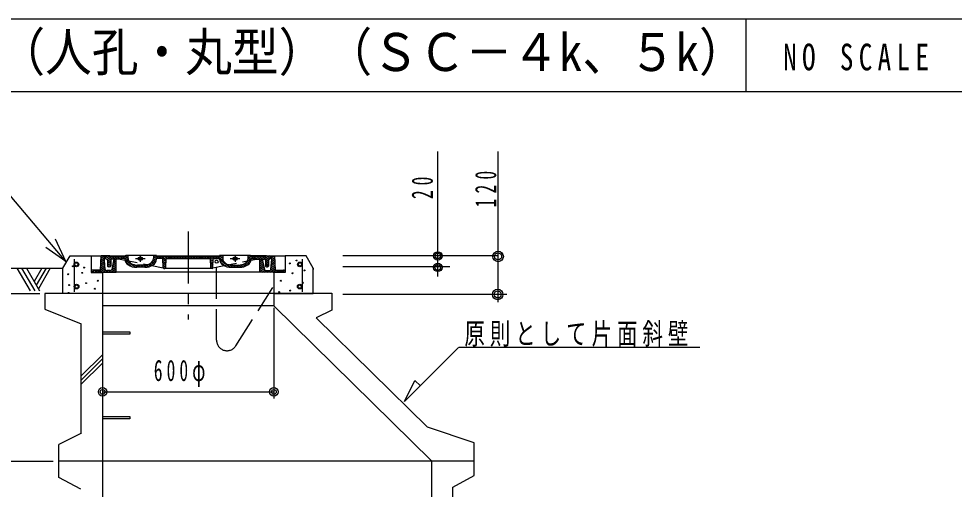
# Model space of a CAD drawing. Units: millimetres on the paper. Extents: x -287 to 287, y -191 to 191.
# Drawn here: x -85.7 to 4.4, y 139.4 to 184.8 of the extents above; entities that cross this region are included whole.
import ezdxf
from ezdxf.enums import TextEntityAlignment as Align

# ---------------------------------------------------------------- set-up
doc = ezdxf.new("R2010")
doc.units = ezdxf.units.MM
for name, pattern in [('CHAIN1', [8, 5, -1, 1, -1]), ('DASHED1', [1.8, 1.2, -0.6]), ('DASHED3', [4, 3, -1])]:
    doc.linetypes.add(name, pattern=pattern)
for name, color, linetype in [('0-0_線', 7, 'Continuous'), ('0-1_文字', 7, 'Continuous'), ('0-2_図', 7, 'Continuous'), ('0-3_図面枠', 7, 'Continuous')]:
    doc.layers.add(name, color=color, linetype=linetype)
doc.styles.add('ＭＳ ゴシック', font='')
doc.styles.get('ＭＳ ゴシック').set_extended_font_data('MS Gothic')

msp = doc.modelspace()

# ---------------------------------------------------------------- linework, layer by layer
at = {"layer": '0-0_線'}
for p, q in [((-15.67, 184.771), (-15.67, 177.771)), ((-286.857, 177.771), (281.328, 177.771))]:
    msp.add_line(p, q, dxfattribs=at)
at = {"layer": '0-2_図'}
for p, q in [((-45.353, 159.941), (-45.353, 171.974)), ((-39.544, 157.449), (-39.544, 171.974)), ((-81.173, 161.393), (-86.544, 167.727)), ((-81.173, 161.393), (-82.178, 163.518)), ((-81.173, 161.393), (-83.106, 162.731)), ((-81.46, 160.743), (-80.781, 161.919)), ((-80.781, 161.919), (-78.735, 161.919)), ((-80.389, 161.618), (-80.389, 158.445)), ((-78.735, 161.919), (-78.735, 160.335)), ((-78.73, 161.913), (-77.767, 161.913)), ((-77.846, 160.559), (-77.773, 161.916)), ((-77.814, 161.149), (-77.459, 161.392)), ((-77.804, 161.34), (-77.473, 161.568)), ((-77.793, 161.532), (-77.486, 161.743)), ((-77.783, 161.724), (-77.503, 161.916)), ((-77.393, 161.916), (-77.773, 161.916)), ((-77.773, 161.916), (-77.772, 161.916)), ((-77.4, 160.605), (-77.499, 161.916)), ((-76.937, 161.916), (-77.393, 161.916)), ((-77.393, 161.916), (-77.393, 161.75)), ((-76.859, 161.515), (-77.393, 161.881)), ((-77.348, 161.677), (-77.209, 161.581)), ((-76.86, 161.331), (-77.177, 161.549)), ((-76.718, 161.602), (-77.174, 161.916)), ((-77.165, 161.507), (-77.165, 160.945)), ((-76.86, 161.147), (-77.165, 161.355)), ((-76.883, 161.879), (-76.937, 161.916)), ((-76.937, 161.916), (-75.492, 161.916)), ((-76.86, 161.498), (-76.86, 160.945)), ((-76.449, 161.603), (-76.83, 161.864)), ((-76.829, 161.864), (-75.6, 161.864)), ((-76.556, 161.603), (-76.766, 160.596)), ((-75.967, 161.603), (-76.708, 161.603)), ((-76.636, 161.219), (-76.328, 161.431)), ((-76.591, 161.435), (-76.347, 161.603)), ((-76.181, 161.603), (-76.561, 161.864)), ((-76.328, 160.35), (-76.328, 161.603)), ((-75.93, 161.615), (-76.292, 161.864)), ((-75.719, 161.655), (-76.023, 161.864)), ((-75.967, 161.603), (-75.483, 161.505)), ((-75.886, 161.646), (-75.935, 161.612)), ((-75.492, 161.655), (-75.853, 161.655)), ((-75.13, 161.435), (-75.755, 161.864)), ((-75.416, 161.968), (-75.546, 161.879)), ((-75.188, 161.659), (-75.527, 161.892)), ((-75.492, 161.655), (-75.492, 161.603)), ((-74.515, 160.828), (-75.481, 161.491)), ((-72.452, 161.968), (-75.416, 161.968)), ((-75.188, 161.844), (-75.369, 161.968)), ((-75.188, 161.655), (-75.188, 161.968)), ((-74.465, 161.655), (-73.556, 161.655)), ((-74.01, 161.968), (-74.01, 161.342)), ((-72.623, 161.19), (-72.866, 161.356)), ((-72.533, 161.312), (-72.789, 161.488)), ((-72.756, 161.968), (-72.756, 161.655)), ((-72.452, 161.626), (-72.756, 161.834)), ((-72.472, 161.455), (-72.756, 161.65)), ((-72.226, 161.655), (-72.682, 161.968)), ((-72.452, 161.916), (-72.452, 161.968)), ((-72.452, 161.916), (-66.371, 161.916)), ((-71.844, 161.655), (-72.452, 161.655)), ((-72.452, 161.603), (-72.452, 161.655)), ((-72.376, 161.864), (-66.447, 161.864)), ((-71.957, 161.655), (-72.261, 161.864)), ((-71.544, 161.556), (-71.992, 161.864)), ((-71.808, 160.766), (-71.844, 161.655)), ((-71.551, 161.376), (-71.841, 161.575)), ((-71.558, 161.196), (-71.833, 161.385)), ((-71.42, 161.655), (-71.724, 161.864)), ((-71.54, 161.655), (-71.576, 160.766)), ((-71.54, 161.655), (-67.283, 161.655)), ((-71.151, 161.655), (-71.455, 161.864)), ((-70.882, 161.655), (-71.186, 161.864)), ((-70.613, 161.655), (-70.917, 161.864)), ((-70.345, 161.655), (-70.649, 161.864)), ((-70.076, 161.655), (-70.38, 161.864)), ((-69.807, 161.655), (-70.111, 161.864)), ((-69.538, 161.655), (-69.842, 161.864)), ((-69.27, 161.655), (-69.574, 161.864)), ((-69.001, 161.655), (-69.305, 161.864)), ((-68.732, 161.655), (-69.036, 161.864)), ((-68.463, 161.655), (-68.768, 161.864)), ((-68.195, 161.655), (-68.499, 161.864)), ((-67.926, 161.655), (-68.23, 161.864)), ((-67.657, 161.655), (-67.961, 161.864)), ((-67.389, 161.655), (-67.693, 161.864)), ((-66.983, 161.561), (-67.424, 161.864)), ((-67.283, 161.655), (-67.247, 160.766)), ((-66.99, 161.381), (-67.28, 161.581)), ((-66.998, 161.202), (-67.273, 161.391)), ((-66.851, 161.655), (-67.155, 161.864)), ((-67.015, 160.766), (-66.979, 161.655)), ((-66.979, 161.655), (-66.371, 161.655)), ((-66.582, 161.655), (-66.886, 161.864)), ((-66.018, 161.452), (-66.618, 161.864)), ((-66.067, 161.67), (-66.383, 161.887)), ((-63.407, 161.968), (-66.371, 161.968)), ((-66.371, 161.916), (-66.371, 161.968)), ((-66.371, 161.603), (-66.371, 161.655)), ((-65.375, 160.826), (-66.362, 161.504)), ((-66.067, 161.855), (-66.232, 161.968)), ((-66.067, 161.968), (-66.067, 161.655)), ((-65.344, 161.655), (-64.434, 161.655)), ((-64.889, 161.968), (-64.889, 161.342)), ((-63.496, 161.196), (-63.739, 161.364)), ((-63.408, 161.32), (-63.664, 161.497)), ((-63.635, 161.655), (-63.635, 161.968)), ((-63.331, 161.637), (-63.635, 161.845)), ((-63.349, 161.464), (-63.635, 161.661)), ((-63.089, 161.655), (-63.545, 161.968)), ((-63.407, 161.968), (-63.277, 161.879)), ((-63.34, 161.505), (-62.856, 161.603)), ((-61.887, 161.916), (-63.331, 161.916)), ((-63.331, 161.655), (-63.331, 161.603)), ((-63.331, 161.655), (-62.97, 161.655)), ((-61.994, 161.864), (-63.223, 161.864)), ((-62.744, 161.603), (-63.124, 161.864)), ((-62.937, 161.646), (-62.888, 161.612)), ((-62.856, 161.603), (-62.115, 161.603)), ((-62.475, 161.603), (-62.855, 161.864)), ((-62.207, 161.603), (-62.587, 161.864)), ((-62.495, 160.35), (-62.495, 161.603)), ((-62.495, 161.519), (-62.373, 161.603)), ((-62.495, 161.334), (-62.246, 161.505)), ((-62.495, 161.15), (-62.213, 161.343)), ((-61.659, 161.411), (-62.318, 161.864)), ((-62.267, 161.603), (-62.057, 160.596)), ((-61.625, 161.573), (-62.049, 161.864)), ((-61.963, 161.498), (-61.963, 160.945)), ((-61.659, 161.226), (-61.963, 161.435)), ((-61.94, 161.879), (-61.887, 161.916)), ((-61.887, 161.916), (-61.431, 161.916)), ((-61.491, 161.665), (-61.856, 161.916)), ((-61.659, 161.507), (-61.659, 160.945)), ((-61.475, 161.677), (-61.614, 161.581)), ((-61.431, 161.808), (-61.588, 161.916)), ((-61.431, 161.916), (-61.431, 161.75)), ((-61.431, 161.916), (-61.05, 161.916)), ((-61.423, 160.605), (-61.324, 161.916)), ((-61.38, 161.177), (-61.024, 161.422)), ((-61.365, 161.372), (-61.033, 161.6)), ((-61.351, 161.566), (-61.043, 161.778)), ((-61.336, 161.761), (-61.11, 161.916)), ((-60.977, 160.559), (-61.05, 161.916)), ((-61.049, 161.915), (-60.064, 161.915)), ((-60.064, 161.919), (-60.064, 160.335)), ((-58.421, 161.618), (-58.421, 158.445)), ((-54.513, 161.969), (-39.544, 161.969)), ((-90.809, 160.742), (-81.476, 160.742)), ((-85.895, 160.742), (-84.638, 158.565)), ((-85.443, 160.742), (-84.186, 158.565)), ((-84.99, 160.742), (-83.733, 158.565)), ((-83.513, 160.742), (-84.252, 159.463)), ((-83.08, 160.742), (-84.035, 159.087)), ((-82.68, 160.742), (-83.835, 158.741)), ((-81.46, 158.3), (-81.46, 160.743)), ((-78.734, 160.51), (-78.734, 160.35)), ((-78.709, 160.35), (-78.426, 160.544)), ((-77.846, 160.559), (-78.606, 160.559)), ((-78.44, 160.35), (-78.235, 160.491)), ((-78.171, 160.35), (-77.911, 160.528)), ((-77.902, 160.35), (-77.406, 160.69)), ((-77.845, 160.574), (-77.42, 160.866)), ((-77.835, 160.765), (-77.433, 161.041)), ((-77.824, 160.957), (-77.446, 161.217)), ((-77.634, 160.35), (-77.358, 160.539)), ((-77.365, 160.35), (-77.137, 160.506)), ((-76.916, 160.506), (-77.248, 160.506)), ((-76.86, 160.962), (-77.165, 161.171)), ((-76.998, 160.872), (-77.165, 160.986)), ((-77.096, 160.35), (-76.855, 160.515)), ((-76.967, 160.872), (-77.058, 160.872)), ((-76.827, 160.35), (-76.328, 160.692)), ((-76.777, 160.569), (-76.328, 160.877)), ((-76.726, 160.789), (-76.328, 161.062)), ((-76.681, 161.004), (-76.328, 161.246)), ((-76.559, 160.35), (-76.328, 160.508)), ((-74.928, 160.927), (-75.336, 161.207)), ((-74.234, 160.82), (-74.597, 161.068)), ((-73.592, 160.82), (-74.352, 160.82)), ((-73.668, 161.028), (-74.276, 161.028)), ((-73.966, 160.82), (-74.27, 161.028)), ((-73.697, 160.82), (-74.001, 161.028)), ((-73.439, 160.827), (-73.732, 161.028)), ((-73.221, 160.862), (-73.483, 161.041)), ((-73.036, 160.919), (-73.281, 161.088)), ((-72.875, 160.994), (-73.114, 161.157)), ((-72.738, 161.084), (-72.976, 161.247)), ((-72.893, 160.984), (-71.808, 160.766)), ((-71.566, 161.017), (-71.825, 161.195)), ((-71.573, 160.837), (-71.818, 161.005)), ((-71.664, 160.715), (-71.81, 160.816)), ((-71.732, 160.715), (-71.652, 160.715)), ((-67.171, 160.715), (-71.652, 160.715)), ((-67.005, 161.022), (-67.265, 161.201)), ((-67.012, 160.843), (-67.257, 161.011)), ((-67.095, 160.715), (-67.25, 160.821)), ((-67.091, 160.715), (-67.171, 160.715)), ((-67.015, 160.766), (-65.93, 160.984)), ((-65.771, 160.913), (-66.235, 161.232)), ((-65.097, 160.82), (-65.451, 161.062)), ((-65.231, 160.82), (-64.471, 160.82)), ((-65.155, 161.028), (-64.547, 161.028)), ((-64.829, 160.82), (-65.133, 161.028)), ((-64.56, 160.82), (-64.864, 161.028)), ((-64.304, 160.828), (-64.595, 161.028)), ((-64.089, 160.865), (-64.348, 161.043)), ((-63.904, 160.923), (-64.149, 161.091)), ((-63.746, 160.999), (-63.984, 161.162)), ((-63.61, 161.09), (-63.847, 161.253)), ((-62.495, 160.965), (-62.179, 161.182)), ((-62.495, 160.781), (-62.146, 161.02)), ((-62.495, 160.596), (-62.112, 160.859)), ((-62.495, 160.411), (-62.078, 160.697)), ((-62.316, 160.35), (-62.028, 160.548)), ((-62.047, 160.35), (-61.819, 160.506)), ((-61.659, 161.042), (-61.963, 161.251)), ((-61.701, 160.886), (-61.963, 161.066)), ((-61.907, 160.506), (-61.575, 160.506)), ((-61.856, 160.872), (-61.765, 160.872)), ((-61.778, 160.35), (-61.548, 160.508)), ((-61.51, 160.35), (-60.985, 160.71)), ((-61.425, 160.592), (-60.995, 160.888)), ((-61.409, 160.788), (-61.005, 161.066)), ((-61.395, 160.982), (-61.014, 161.244)), ((-61.241, 160.35), (-60.954, 160.547)), ((-60.977, 160.559), (-60.217, 160.559)), ((-60.972, 160.35), (-60.766, 160.492)), ((-60.703, 160.35), (-60.453, 160.521)), ((-60.435, 160.35), (-60.148, 160.547)), ((-60.065, 160.454), (-60.065, 160.35)), ((-57.35, 160.743), (-57.35, 160.607)), ((-57.35, 158.3), (-57.35, 160.743)), ((-44.209, 160.871), (-54.513, 160.871)), ((-78.735, 160.335), (-77.648, 160.335)), ((-78.734, 160.35), (-76.328, 160.35)), ((-77.66, 160.335), (-77.66, 158.3)), ((-62.495, 160.35), (-76.328, 160.35)), ((-60.065, 160.35), (-62.495, 160.35)), ((-60.166, 160.35), (-60.065, 160.419)), ((-91.408, 158.306), (-83.692, 158.306)), ((-61.156, 158.309), (-83.199, 158.309)), ((-77.66, 158.3), (-81.46, 158.3)), ((-61.153, 158.307), (-61.153, 157.107)), ((-61.149, 158.3), (-57.35, 158.3)), ((-38.706, 158.206), (-54.513, 158.206)), ((-61.156, 157.107), (-77.666, 157.107)), ((-61.156, 157.107), (-45.951, 142.16)), ((-61.152, 156.907), (-61.152, 148.197)), ((-57.06, 155.939), (-46.349, 145.41)), ((-79.702, 144.791), (-79.702, 155.366)), ((-77.658, 154.608), (-75.018, 154.608)), ((-75.018, 154.388), (-77.658, 154.388)), ((-75.018, 154.608), (-75.018, 154.388)), ((-77.658, 152.396), (-79.702, 150.353)), ((-43.347, 153.094), (-48.548, 147.893)), ((-20.125, 153.099), (-43.342, 153.099)), ((-77.658, 152.003), (-79.702, 149.96)), ((-77.658, 151.6), (-79.702, 149.557)), ((-48.557, 147.884), (-47.551, 149.923)), ((-47.551, 149.923), (-47.035, 149.406)), ((-77.658, 148.821), (-61.152, 148.821)), ((-77.658, 146.45), (-75.018, 146.45)), ((-75.018, 146.231), (-77.658, 146.231)), ((-75.018, 146.45), (-75.018, 146.231)), ((-41.839, 143.898), (-46.349, 145.41)), ((-79.741, 144.812), (-81.873, 143.734)), ((-81.873, 140.569), (-81.873, 143.734)), ((-41.839, 140.754), (-41.839, 143.92)), ((-91.53, 142.159), (-82.416, 142.159)), ((-81.872, 142.16), (-41.839, 142.16)), ((-74.836, 142.16), (-73.904, 142.16)), ((-45.948, 142.16), (-45.948, 100.008)), ((-79.746, 139.438), (-81.873, 140.569))]:
    msp.add_line(p, q, dxfattribs=at)
at = {"layer": '0-2_図', "linetype": 'CHAIN1'}
msp.add_line((-69.405, 164.275), (-69.405, 155.79), dxfattribs=at)
at = {"layer": '0-2_図', "linetype": 'DASHED1'}
for p, q in [((-75.483, 161.505), (-72.893, 160.984)), ((-65.93, 160.984), (-63.34, 161.505))]:
    msp.add_line(p, q, dxfattribs=at)
at = {"layer": '0-2_図', "linetype": 'DASHED3'}
for p, q in [((-66.665, 153.785), (-66.665, 161.356)), ((-64.822, 153.248), (-61.237, 158.877))]:
    msp.add_line(p, q, dxfattribs=at)
at = {"layer": '0-2_図'}
for points in [[(-57.35, 160.743), (-58.028, 161.919), (-60.064, 161.919)], [(-60.064, 160.335), (-61.149, 160.335), (-61.149, 158.3)], [(-83.199, 158.309), (-83.199, 156.774), (-79.702, 155.366)], [(-77.658, 158.309), (-77.658, 116.625), (-77.658, 100.008)], [(-61.15, 158.314), (-55.557, 158.314), (-55.557, 156.699), (-57.06, 155.939)], [(-43.912, 128.666), (-43.912, 139.651), (-41.839, 140.754)]]:
    msp.add_lwpolyline(points, dxfattribs=at)
for centre, radius in [((-45.353, 161.92), 0.407), ((-39.544, 161.87), 0.509), ((-66.662, 161.363), 0.141), ((-58.957, 161.476), 0.0453), ((-45.353, 161.92), 0.272), ((-39.544, 161.87), 0.339), ((-80.51, 160.924), 0.0453), ((-80.169, 161.101), 0.226), ((-80.169, 161.101), 0.158), ((-79.424, 160.788), 0.0453), ((-59.611, 161.194), 0.0453), ((-58.64, 161.101), 0.226), ((-58.64, 161.101), 0.158), ((-58.208, 160.516), 0.0453), ((-45.353, 160.811), 0.407), ((-45.353, 160.811), 0.272), ((-80.954, 160.156), 0.0453), ((-79.605, 160.29), 0.0453), ((-78.112, 159.521), 0.0453), ((-60.47, 159.521), 0.0453), ((-59.339, 160.245), 0.0453), ((-80.872, 159.114), 0.0453), ((-80.157, 158.97), 0.226), ((-80.157, 158.97), 0.158), ((-79.243, 159.295), 0.0453), ((-78.384, 158.753), 0.0453), ((-58.652, 158.97), 0.226), ((-58.652, 158.97), 0.158), ((-58.343, 159.34), 0.0453), ((-39.583, 158.206), 0.509), ((-80.917, 158.346), 0.0453), ((-60.651, 158.436), 0.0453), ((-59.565, 158.572), 0.0453), ((-39.583, 158.206), 0.339), ((-77.647, 148.818), 0.407), ((-77.647, 148.818), 0.226), ((-61.144, 148.818), 0.407), ((-61.144, 148.818), 0.226)]:
    msp.add_circle(centre, radius, dxfattribs=at)
at = {"layer": '0-2_図', "linetype": 'DASHED3'}
msp.add_arc((-65.665, 153.785), 1, 180, 327.50929, dxfattribs=at)
at = {"layer": '0-2_図'}
for centre, major_axis, ratio, start_param, end_param in [((-77.241, 161.75), (0.152, 0), 0.6868, 3.141593, 3.926991), ((-77.317, 161.507), (0.152, 0), 0.6868, 6.283185, 7.068583), ((-76.829, 161.916), (0.076, 0), 0.6868, 3.926991, 4.712389), ((-76.708, 161.498), (0.152, 0), 0.6868, 1.570796, 3.141593), ((-75.967, 161.634), (0.0456, 0), 0.6868, 4.712389, 5.497787), ((-75.853, 161.624), (0.0456, 0), 0.6868, 1.570796, 2.356194), ((-75.6, 161.916), (0.076, 0), 0.6868, 4.712389, 5.497787), ((-74.352, 161.603), (1.14, 0), 0.6867, 3.141593, 4.712389), ((-74.276, 161.655), (0.912, 0), 0.6868, 3.141593, 4.712389), ((-73.668, 161.655), (0.912, 0), 0.6868, 4.712389, 6.283185), ((-73.592, 161.603), (1.14, 0), 0.6867, 4.712389, 6.283185), ((-72.376, 161.916), (0.076, 0), 0.6868, 3.141593, 4.712389), ((-66.447, 161.916), (0.076, 0), 0.6868, 4.712389, 6.283185), ((-65.231, 161.603), (1.14, 0), 0.6867, 3.141593, 4.712389), ((-65.155, 161.655), (0.912, 0), 0.6868, 3.141593, 4.712389), ((-64.547, 161.655), (0.912, 0), 0.6868, 4.712389, 6.283185), ((-64.471, 161.603), (1.14, 0), 0.6867, 4.712389, 6.283185), ((-63.223, 161.916), (0.076, 0), 0.6868, 3.926991, 4.712389), ((-62.97, 161.624), (0.0456, 0), 0.6868, 0.785398, 1.570796), ((-62.856, 161.634), (0.0456, 0), 0.6868, 3.926991, 4.712389), ((-62.115, 161.498), (0.152, 0), 0.6868, 6.283185, 7.853982), ((-61.994, 161.916), (0.076, 0), 0.6868, 4.712389, 5.497787), ((-61.507, 161.507), (0.152, 0), 0.6868, 2.356194, 3.141593), ((-61.583, 161.75), (0.152, 0), 0.6868, 5.497787, 6.283185), ((-78.606, 160.454), (0.152, 0), 0.6868, 1.570796, 2.57655), ((-78.15, 160.82), (0.488, 0), 0.6868, 4.039039, 5.385738), ((-77.248, 160.611), (0.152, 0), 0.6868, 3.193397, 4.712389), ((-77.058, 160.945), (0.106, 0), 0.6867, 3.141593, 4.712389), ((-76.967, 160.945), (0.106, 0), 0.6867, 4.712389, 6.283185), ((-76.916, 160.611), (0.152, 0), 0.6868, 4.712389, 6.141288), ((-71.732, 160.767), (0.076, 0), 0.6868, 3.169362, 4.712389), ((-71.652, 160.767), (0.076, 0), 0.6868, 4.712389, 6.255414), ((-67.171, 160.767), (0.076, 0), 0.6868, 3.169362, 4.712389), ((-67.091, 160.767), (0.076, 0), 0.6868, 4.712389, 6.255414), ((-61.907, 160.611), (0.152, 0), 0.6868, 3.283489, 4.712389), ((-61.856, 160.945), (0.106, 0), 0.6867, 3.141593, 4.712389), ((-61.765, 160.945), (0.106, 0), 0.6867, 4.712389, 6.283185), ((-61.575, 160.611), (0.152, 0), 0.6868, 4.712389, 6.231379), ((-60.673, 160.82), (0.488, 0), 0.6868, 4.039039, 5.385738), ((-60.217, 160.454), (0.152, 0), 0.6868, 6.283185, 7.853982)]:
    msp.add_ellipse(centre, major_axis=major_axis, ratio=ratio, start_param=start_param, end_param=end_param, dxfattribs=at)
for centre in [(-74.01, 161.655), (-64.889, 161.655)]:
    msp.add_ellipse(centre, major_axis=(0.228, 0), ratio=0.6868, dxfattribs=at)
at = {"layer": '0-3_図面枠'}
msp.add_line((-286.867, 184.771), (281.328, 184.771), dxfattribs=at)

# ---------------------------------------------------------------- texts
at = {"layer": '0-1_文字', "style": 'ＭＳ ゴシック', "width": 0.9}
msp.add_text('インバート桝（人孔・丸型）（ＳＣ－４k、５k）', height=3.666, dxfattribs=at).set_placement((-114.687, 178.63), align=Align.BOTTOM_LEFT)
at = {"layer": '0-1_文字', "attachment_point": 7, "style": 'ＭＳ ゴシック'}
for s, insert, char_height in [('\\T1.39;\\W0.75;NO\\~SCALE', (-12.085, 179.76), 2.566), ('\\T1.25;\\W0.7;原則として片面斜壁', (-42.786, 153.172), 2.053), ('\\T1.47;\\W0.6;600φ', (-72.71, 149.302), 2.053)]:
    msp.add_mtext(s, dxfattribs=dict(at, insert=insert, char_height=char_height))
at = {"layer": '0-1_文字', "char_height": 2.053, "attachment_point": 7, "rotation": 90, "style": 'ＭＳ ゴシック'}
for s, insert in [('\\T1.57;\\W0.6;20', (-45.798, 167.399)), ('\\T1.6;\\W0.6;120', (-39.689, 166.595))]:
    msp.add_mtext(s, dxfattribs=dict(at, insert=insert))

doc.saveas('drawing.dxf')
